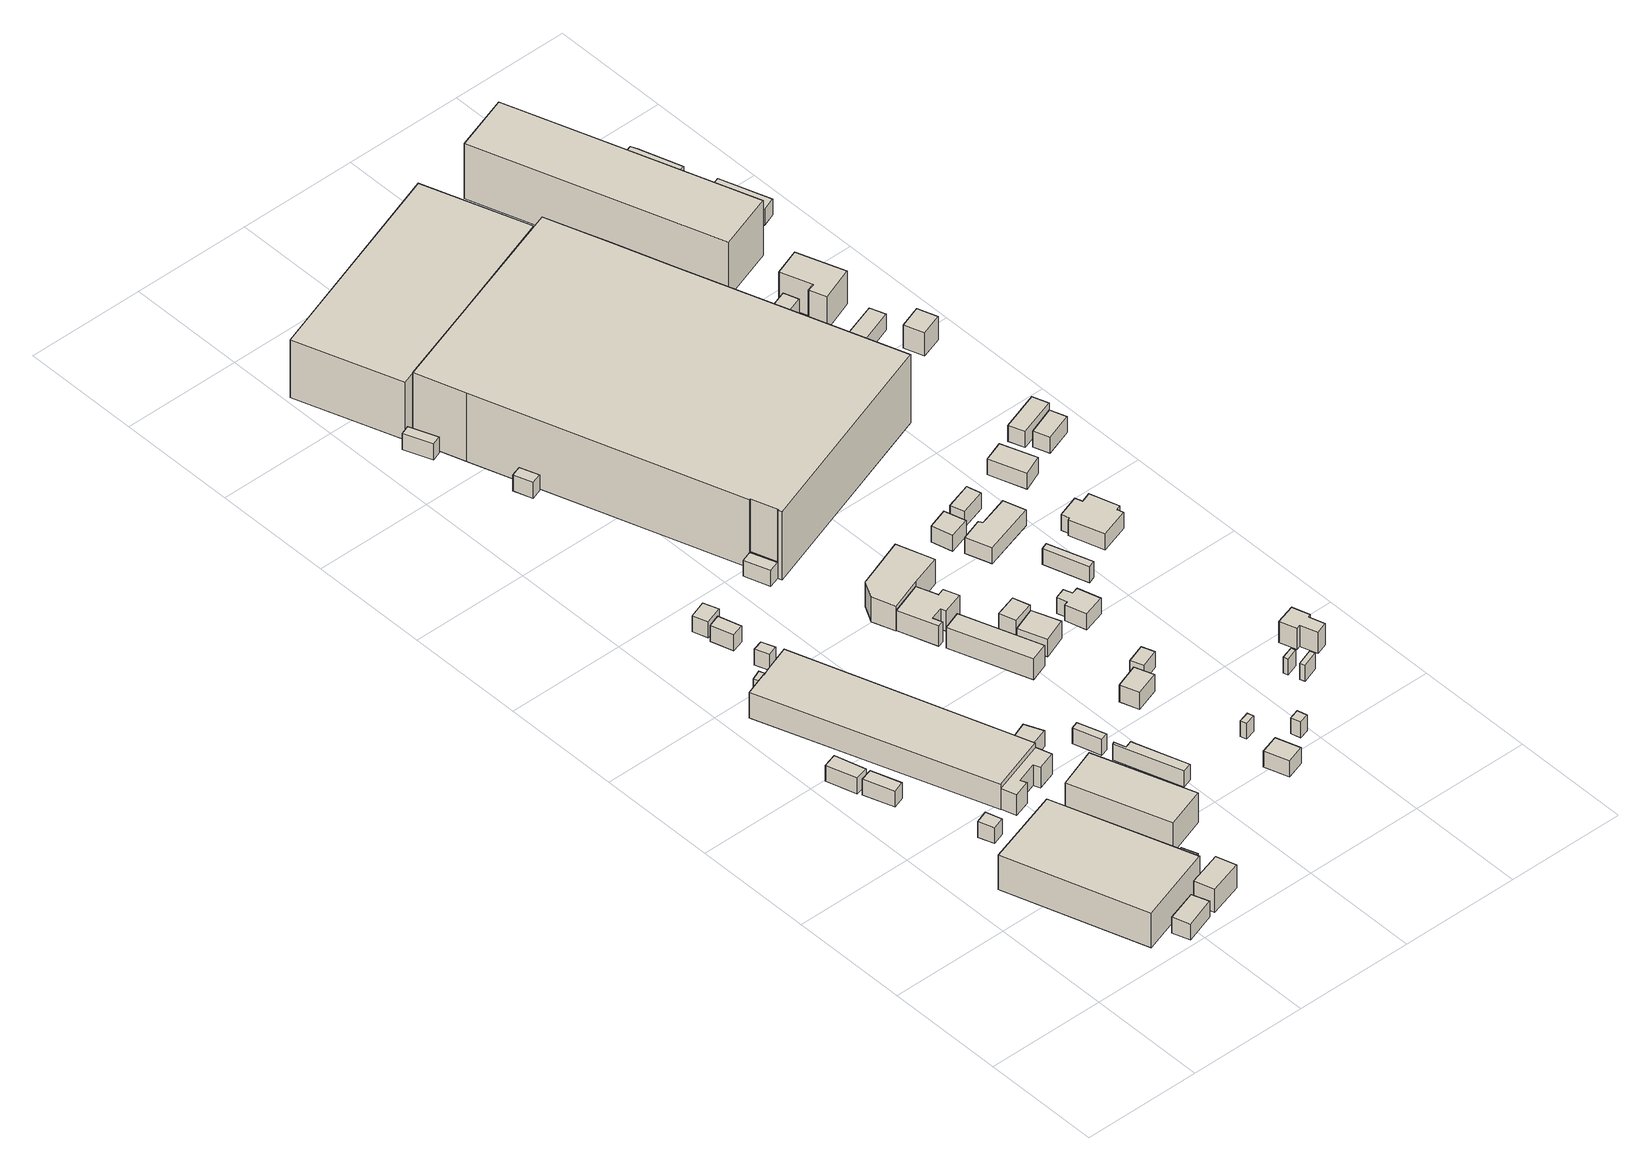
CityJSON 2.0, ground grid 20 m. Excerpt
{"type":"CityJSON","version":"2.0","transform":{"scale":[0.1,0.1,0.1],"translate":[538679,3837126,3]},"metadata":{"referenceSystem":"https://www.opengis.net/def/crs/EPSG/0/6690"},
"CityObjects":{
"building1":{"type":"Building","attributes":{"計測周辺長":76.38,"1/2500図郭":45,"区名":"此花区","町丁目名称":"酉島５丁目","街区番号":11,"class":"3001","usage":"452","measuredHeight":6.4,"storeysAboveGround":1,"BuildingDetailAttribute.buildingRoofEdgeArea":334.81,"BuildingDetailAttribute.buildingStructureType":"610","BuildingDetailAttribute.buildingStructureOrgType":"2","BuildingDetailAttribute.detailedUsage":"1610","BuildingDetailAttribute.specifiedBuildingCoverageRate":0.6,"BuildingDetailAttribute.surveyYear":2017,"BuildingHighTideRiskAttribute.description":"1","BuildingHighTideRiskAttribute.rank":"2","BuildingHighTideRiskAttribute.depth":2.85,"BuildingIDAttribute.prefecture":"27","BuildingIDAttribute.city":"27104"},"geometry":[{"type":"Solid","lod":"1","boundaries":[[[[0,1,2,3]],[[2,4,5,3]],[[1,6,4,2]],[[0,7,6,1]],[[3,5,7,0]],[[4,6,7,5]]]]}]},
"building2":{"type":"Building","attributes":{"class":"3001","BuildingDetailAttribute.specifiedBuildingCoverageRate":0.6,"BuildingDetailAttribute.surveyYear":2017,"BuildingHighTideRiskAttribute.description":"1","BuildingHighTideRiskAttribute.rank":"2","BuildingHighTideRiskAttribute.depth":2.71,"BuildingIDAttribute.prefecture":"27","BuildingIDAttribute.city":"27104"},"geometry":[{"type":"Solid","lod":"1","boundaries":[[[[8,9,10,11]],[[10,12,13,11]],[[9,14,12,10]],[[8,15,14,9]],[[11,13,15,8]],[[12,14,15,13]]]]}]},
"building3":{"type":"Building","attributes":{"class":"3001","BuildingDetailAttribute.specifiedBuildingCoverageRate":0.6,"BuildingDetailAttribute.surveyYear":2017,"BuildingHighTideRiskAttribute.description":"1","BuildingHighTideRiskAttribute.rank":"2","BuildingHighTideRiskAttribute.depth":2.73,"BuildingIDAttribute.prefecture":"27","BuildingIDAttribute.city":"27104"},"geometry":[{"type":"Solid","lod":"1","boundaries":[[[[16,17,18,19]],[[18,20,21,19]],[[17,22,20,18]],[[16,23,22,17]],[[19,21,23,16]],[[20,22,23,21]]]]}]},
"building4":{"type":"Building","attributes":{"class":"3001","BuildingDetailAttribute.specifiedBuildingCoverageRate":0.6,"BuildingDetailAttribute.surveyYear":2017,"BuildingHighTideRiskAttribute.description":"1","BuildingHighTideRiskAttribute.rank":"2","BuildingHighTideRiskAttribute.depth":2.79,"BuildingIDAttribute.prefecture":"27","BuildingIDAttribute.city":"27104"},"geometry":[{"type":"Solid","lod":"1","boundaries":[[[[24,25,26,27]],[[26,28,29,27]],[[25,30,28,26]],[[24,31,30,25]],[[27,29,31,24]],[[28,30,31,29]]]]}]},
"building5":{"type":"Building","attributes":{"class":"3001","BuildingDetailAttribute.specifiedBuildingCoverageRate":0.6,"BuildingDetailAttribute.surveyYear":2017,"BuildingHighTideRiskAttribute.description":"1","BuildingHighTideRiskAttribute.rank":"2","BuildingHighTideRiskAttribute.depth":2.75,"BuildingIDAttribute.prefecture":"27","BuildingIDAttribute.city":"27104"},"geometry":[{"type":"Solid","lod":"1","boundaries":[[[[32,33,34,35]],[[34,36,37,35]],[[33,38,36,34]],[[32,39,38,33]],[[35,37,39,32]],[[36,38,39,37]]]]}]},
"building6":{"type":"Building","attributes":{"class":"3001","measuredHeight":4.4,"BuildingDetailAttribute.specifiedBuildingCoverageRate":0.6,"BuildingDetailAttribute.surveyYear":2017,"BuildingHighTideRiskAttribute.description":"1","BuildingHighTideRiskAttribute.rank":"2","BuildingHighTideRiskAttribute.depth":2.71,"BuildingIDAttribute.prefecture":"27","BuildingIDAttribute.city":"27104"},"geometry":[{"type":"Solid","lod":"1","boundaries":[[[[40,41,42,43]],[[42,44,45,43]],[[41,46,44,42]],[[40,47,46,41]],[[43,45,47,40]],[[44,46,47,45]]]]}]},
"building7":{"type":"Building","attributes":{"class":"3001","BuildingDetailAttribute.specifiedBuildingCoverageRate":0.6,"BuildingDetailAttribute.surveyYear":2017,"BuildingHighTideRiskAttribute.description":"1","BuildingHighTideRiskAttribute.rank":"2","BuildingHighTideRiskAttribute.depth":2.73,"BuildingIDAttribute.prefecture":"27","BuildingIDAttribute.city":"27104"},"geometry":[{"type":"Solid","lod":"1","boundaries":[[[[48,49,50,51]],[[50,52,53,51]],[[49,54,52,50]],[[48,55,54,49]],[[51,53,55,48]],[[52,54,55,53]]]]}]},
"building8":{"type":"Building","attributes":{"class":"3001","BuildingDetailAttribute.specifiedBuildingCoverageRate":0.6,"BuildingDetailAttribute.surveyYear":2017,"BuildingHighTideRiskAttribute.description":"1","BuildingHighTideRiskAttribute.rank":"2","BuildingHighTideRiskAttribute.depth":2.65,"BuildingIDAttribute.prefecture":"27","BuildingIDAttribute.city":"27104"},"geometry":[{"type":"Solid","lod":"1","boundaries":[[[[56,57,58,59,60,61]],[[60,62,63,61]],[[59,64,62,60]],[[58,65,64,59]],[[57,66,65,58]],[[56,67,66,57]],[[61,63,67,56]],[[62,64,65,66,67,63]]]]}]},
"building9":{"type":"Building","attributes":{"class":"3001","BuildingDetailAttribute.specifiedBuildingCoverageRate":0.6,"BuildingDetailAttribute.surveyYear":2017,"BuildingHighTideRiskAttribute.description":"1","BuildingHighTideRiskAttribute.rank":"2","BuildingHighTideRiskAttribute.depth":2.65,"BuildingIDAttribute.prefecture":"27","BuildingIDAttribute.city":"27104"},"geometry":[{"type":"Solid","lod":"1","boundaries":[[[[68,69,70,71,72]],[[71,73,74,72]],[[70,75,73,71]],[[69,76,75,70]],[[68,77,76,69]],[[72,74,77,68]],[[73,75,76,77,74]]]]}]},
"building10":{"type":"Building","attributes":{"計測周辺長":100.56,"1/2500図郭":45,"区名":"此花区","町丁目名称":"酉島５丁目","街区番号":11,"class":"3001","usage":"452","measuredHeight":4.8,"storeysAboveGround":1,"BuildingDetailAttribute.buildingRoofEdgeArea":406.41,"BuildingDetailAttribute.buildingStructureType":"610","BuildingDetailAttribute.buildingStructureOrgType":"2","BuildingDetailAttribute.detailedUsage":"1610","BuildingDetailAttribute.specifiedBuildingCoverageRate":0.6,"BuildingDetailAttribute.surveyYear":2017,"BuildingHighTideRiskAttribute.description":"1","BuildingHighTideRiskAttribute.rank":"2","BuildingHighTideRiskAttribute.depth":2.7,"BuildingIDAttribute.prefecture":"27","BuildingIDAttribute.city":"27104"},"geometry":[{"type":"Solid","lod":"1","boundaries":[[[[78,79,80,81,82,83,84]],[[83,85,86,84]],[[82,87,85,83]],[[81,88,87,82]],[[80,89,88,81]],[[79,90,89,80]],[[78,91,90,79]],[[84,86,91,78]],[[85,87,88,89,90,91,86]]]]}]},
"building11":{"type":"Building","attributes":{"class":"3003","measuredHeight":3.9,"BuildingDetailAttribute.specifiedBuildingCoverageRate":0.6,"BuildingDetailAttribute.surveyYear":2017,"BuildingHighTideRiskAttribute.description":"1","BuildingHighTideRiskAttribute.rank":"2","BuildingHighTideRiskAttribute.depth":2.77,"BuildingIDAttribute.prefecture":"27","BuildingIDAttribute.city":"27104"},"geometry":[{"type":"Solid","lod":"1","boundaries":[[[[92,93,94,95,96,97,98,99]],[[98,100,101,99]],[[97,102,100,98]],[[96,103,102,97]],[[95,104,103,96]],[[94,105,104,95]],[[93,106,105,94]],[[92,107,106,93]],[[99,101,107,92]],[[100,102,103,104,105,106,107,101]]]]}]},
"building12":{"type":"Building","attributes":{"計測周辺長":49.02,"1/2500図郭":45,"区名":"此花区","町丁目名称":"酉島５丁目","街区番号":11,"class":"3001","usage":"452","measuredHeight":5.6,"storeysAboveGround":1,"BuildingDetailAttribute.buildingRoofEdgeArea":123.75,"BuildingDetailAttribute.buildingStructureType":"610","BuildingDetailAttribute.buildingStructureOrgType":"2","BuildingDetailAttribute.detailedUsage":"1610","BuildingDetailAttribute.specifiedBuildingCoverageRate":0.6,"BuildingDetailAttribute.surveyYear":2017,"BuildingHighTideRiskAttribute.description":"1","BuildingHighTideRiskAttribute.rank":"2","BuildingHighTideRiskAttribute.depth":2.75,"BuildingIDAttribute.prefecture":"27","BuildingIDAttribute.city":"27104"},"geometry":[{"type":"Solid","lod":"1","boundaries":[[[[108,109,110,111]],[[110,112,113,111]],[[109,114,112,110]],[[108,115,114,109]],[[111,113,115,108]],[[112,114,115,113]]]]}]},
"building13":{"type":"Building","attributes":{"class":"3001","BuildingDetailAttribute.specifiedBuildingCoverageRate":0.6,"BuildingDetailAttribute.surveyYear":2017,"BuildingHighTideRiskAttribute.description":"1","BuildingHighTideRiskAttribute.rank":"2","BuildingHighTideRiskAttribute.depth":2.65,"BuildingIDAttribute.prefecture":"27","BuildingIDAttribute.city":"27104"},"geometry":[{"type":"Solid","lod":"1","boundaries":[[[[116,117,118,119]],[[118,120,121,119]],[[117,122,120,118]],[[116,123,122,117]],[[119,121,123,116]],[[120,122,123,121]]]]}]},
"building14":{"type":"Building","attributes":{"class":"3001","BuildingDetailAttribute.specifiedBuildingCoverageRate":0.6,"BuildingDetailAttribute.surveyYear":2017,"BuildingHighTideRiskAttribute.description":"1","BuildingHighTideRiskAttribute.rank":"2","BuildingHighTideRiskAttribute.depth":2.48,"BuildingIDAttribute.prefecture":"27","BuildingIDAttribute.city":"27104"},"geometry":[{"type":"Solid","lod":"1","boundaries":[[[[124,125,126,127]],[[126,128,129,127]],[[125,130,128,126]],[[124,131,130,125]],[[127,129,131,124]],[[128,130,131,129]]]]}]},
"building15":{"type":"Building","attributes":{"計測周辺長":11.48,"1/2500図郭":45,"区名":"此花区","町丁目名称":"酉島５丁目","街区番号":11,"class":"3001","usage":"452","storeysAboveGround":1,"BuildingDetailAttribute.buildingRoofEdgeArea":8.17,"BuildingDetailAttribute.buildingStructureType":"610","BuildingDetailAttribute.buildingStructureOrgType":"2","BuildingDetailAttribute.detailedUsage":"1610","BuildingDetailAttribute.specifiedBuildingCoverageRate":0.6,"BuildingDetailAttribute.surveyYear":2017,"BuildingHighTideRiskAttribute.description":"1","BuildingHighTideRiskAttribute.rank":"2","BuildingHighTideRiskAttribute.depth":2.48,"BuildingIDAttribute.prefecture":"27","BuildingIDAttribute.city":"27104"},"geometry":[{"type":"Solid","lod":"1","boundaries":[[[[132,133,134,135]],[[134,136,137,135]],[[133,138,136,134]],[[132,139,138,133]],[[135,137,139,132]],[[136,138,139,137]]]]}]},
"building16":{"type":"Building","attributes":{"計測周辺長":12.5,"1/2500図郭":45,"区名":"此花区","町丁目名称":"酉島５丁目","街区番号":11,"class":"3001","usage":"452","storeysAboveGround":1,"BuildingDetailAttribute.buildingRoofEdgeArea":9.75,"BuildingDetailAttribute.buildingStructureType":"610","BuildingDetailAttribute.buildingStructureOrgType":"2","BuildingDetailAttribute.detailedUsage":"1610","BuildingDetailAttribute.specifiedBuildingCoverageRate":0.6,"BuildingDetailAttribute.surveyYear":2017,"BuildingHighTideRiskAttribute.description":"1","BuildingHighTideRiskAttribute.rank":"2","BuildingHighTideRiskAttribute.depth":2.71,"BuildingIDAttribute.prefecture":"27","BuildingIDAttribute.city":"27104"},"geometry":[{"type":"Solid","lod":"1","boundaries":[[[[140,141,142,143]],[[142,144,145,143]],[[141,146,144,142]],[[140,147,146,141]],[[143,145,147,140]],[[144,146,147,145]]]]}]},
"building17":{"type":"Building","attributes":{"class":"3001","BuildingDetailAttribute.specifiedBuildingCoverageRate":0.6,"BuildingDetailAttribute.surveyYear":2017,"BuildingHighTideRiskAttribute.description":"1","BuildingHighTideRiskAttribute.rank":"2","BuildingHighTideRiskAttribute.depth":2.71,"BuildingIDAttribute.prefecture":"27","BuildingIDAttribute.city":"27104"},"geometry":[{"type":"Solid","lod":"1","boundaries":[[[[148,149,150,151]],[[150,152,153,151]],[[149,154,152,150]],[[148,155,154,149]],[[151,153,155,148]],[[152,154,155,153]]]]}]},
"building18":{"type":"Building","attributes":{"class":"3001","BuildingDetailAttribute.specifiedBuildingCoverageRate":0.6,"BuildingDetailAttribute.surveyYear":2017,"BuildingHighTideRiskAttribute.description":"1","BuildingHighTideRiskAttribute.rank":"2","BuildingHighTideRiskAttribute.depth":2.44,"BuildingIDAttribute.prefecture":"27","BuildingIDAttribute.city":"27104"},"geometry":[{"type":"Solid","lod":"1","boundaries":[[[[156,157,158,159,160,161]],[[160,162,163,161]],[[159,164,162,160]],[[158,165,164,159]],[[157,166,165,158]],[[156,167,166,157]],[[161,163,167,156]],[[162,164,165,166,167,163]]]]}]},
"building19":{"type":"Building","attributes":{"class":"3001","BuildingDetailAttribute.specifiedBuildingCoverageRate":0.6,"BuildingDetailAttribute.surveyYear":2017,"BuildingHighTideRiskAttribute.description":"1","BuildingHighTideRiskAttribute.rank":"2","BuildingHighTideRiskAttribute.depth":2.51,"BuildingIDAttribute.prefecture":"27","BuildingIDAttribute.city":"27104"},"geometry":[{"type":"Solid","lod":"1","boundaries":[[[[168,169,170,171]],[[170,172,173,171]],[[169,174,172,170]],[[168,175,174,169]],[[171,173,175,168]],[[172,174,175,173]]]]}]},
"building20":{"type":"Building","attributes":{"class":"3001","BuildingDetailAttribute.specifiedBuildingCoverageRate":0.6,"BuildingDetailAttribute.surveyYear":2017,"BuildingHighTideRiskAttribute.description":"1","BuildingHighTideRiskAttribute.rank":"2","BuildingHighTideRiskAttribute.depth":2.54,"BuildingIDAttribute.prefecture":"27","BuildingIDAttribute.city":"27104"},"geometry":[{"type":"Solid","lod":"1","boundaries":[[[[176,177,178,179]],[[178,180,181,179]],[[177,182,180,178]],[[176,183,182,177]],[[179,181,183,176]],[[180,182,183,181]]]]}]},
"building21":{"type":"Building","attributes":{"class":"3001","BuildingDetailAttribute.specifiedBuildingCoverageRate":0.6,"BuildingDetailAttribute.surveyYear":2017,"BuildingHighTideRiskAttribute.description":"1","BuildingHighTideRiskAttribute.rank":"2","BuildingHighTideRiskAttribute.depth":2.53,"BuildingIDAttribute.prefecture":"27","BuildingIDAttribute.city":"27104"},"geometry":[{"type":"Solid","lod":"1","boundaries":[[[[184,185,186,187]],[[186,188,189,187]],[[185,190,188,186]],[[184,191,190,185]],[[187,189,191,184]],[[188,190,191,189]]]]}]},
"building22":{"type":"Building","attributes":{"class":"3001","BuildingDetailAttribute.specifiedBuildingCoverageRate":0.6,"BuildingDetailAttribute.surveyYear":2017,"BuildingHighTideRiskAttribute.description":"1","BuildingHighTideRiskAttribute.rank":"2","BuildingHighTideRiskAttribute.depth":2.53,"BuildingIDAttribute.prefecture":"27","BuildingIDAttribute.city":"27104"},"geometry":[{"type":"Solid","lod":"1","boundaries":[[[[186,192,193,187]],[[193,194,189,187]],[[192,195,194,193]],[[186,188,195,192]],[[187,189,188,186]],[[194,195,188,189]]]]}]},
"building23":{"type":"Building","attributes":{"class":"3001","measuredHeight":3.9,"BuildingDetailAttribute.specifiedBuildingCoverageRate":0.6,"BuildingDetailAttribute.surveyYear":2017,"BuildingHighTideRiskAttribute.description":"1","BuildingHighTideRiskAttribute.rank":"2","BuildingHighTideRiskAttribute.depth":2.38,"BuildingIDAttribute.prefecture":"27","BuildingIDAttribute.city":"27104"},"geometry":[{"type":"Solid","lod":"1","boundaries":[[[[196,197,198,199]],[[198,200,201,199]],[[197,202,200,198]],[[196,203,202,197]],[[199,201,203,196]],[[200,202,203,201]]]]}]},
"building24":{"type":"Building","attributes":{"class":"3001","measuredHeight":3.8,"BuildingDetailAttribute.specifiedBuildingCoverageRate":0.6,"BuildingDetailAttribute.surveyYear":2017,"BuildingHighTideRiskAttribute.description":"1","BuildingHighTideRiskAttribute.rank":"2","BuildingHighTideRiskAttribute.depth":2.43,"BuildingIDAttribute.prefecture":"27","BuildingIDAttribute.city":"27104"},"geometry":[{"type":"Solid","lod":"1","boundaries":[[[[204,205,206,207,208,209,210,211,212,213]],[[212,214,215,213]],[[211,216,214,212]],[[210,217,216,211]],[[209,218,217,210]],[[208,219,218,209]],[[207,220,219,208]],[[206,221,220,207]],[[205,222,221,206]],[[204,223,222,205]],[[213,215,223,204]],[[214,216,217,218,219,220,221,222,223,215]]]]}]},
"building25":{"type":"Building","attributes":{"計測周辺長":14.97,"1/2500図郭":45,"区名":"此花区","町丁目名称":"酉島５丁目","街区番号":11,"class":"3001","usage":"452","storeysAboveGround":1,"BuildingDetailAttribute.buildingRoofEdgeArea":13.82,"BuildingDetailAttribute.buildingStructureType":"610","BuildingDetailAttribute.buildingStructureOrgType":"2","BuildingDetailAttribute.detailedUsage":"1610","BuildingDetailAttribute.specifiedBuildingCoverageRate":0.6,"BuildingDetailAttribute.surveyYear":2017,"BuildingHighTideRiskAttribute.description":"1","BuildingHighTideRiskAttribute.rank":"2","BuildingHighTideRiskAttribute.depth":2.15,"BuildingIDAttribute.prefecture":"27","BuildingIDAttribute.city":"27104"},"geometry":[{"type":"Solid","lod":"1","boundaries":[[[[224,225,226,227]],[[226,228,229,227]],[[225,230,228,226]],[[224,231,230,225]],[[227,229,231,224]],[[228,230,231,229]]]]}]},
"building26":{"type":"Building","attributes":{"計測周辺長":14.96,"1/2500図郭":45,"区名":"此花区","町丁目名称":"酉島５丁目","街区番号":11,"class":"3001","usage":"452","measuredHeight":3.2,"storeysAboveGround":1,"BuildingDetailAttribute.buildingRoofEdgeArea":13.74,"BuildingDetailAttribute.buildingStructureType":"610","BuildingDetailAttribute.buildingStructureOrgType":"2","BuildingDetailAttribute.detailedUsage":"1610","BuildingDetailAttribute.specifiedBuildingCoverageRate":0.6,"BuildingDetailAttribute.surveyYear":2017,"BuildingHighTideRiskAttribute.description":"1","BuildingHighTideRiskAttribute.rank":"2","BuildingHighTideRiskAttribute.depth":2.34,"BuildingIDAttribute.prefecture":"27","BuildingIDAttribute.city":"27104"},"geometry":[{"type":"Solid","lod":"1","boundaries":[[[[232,233,234,235]],[[234,236,237,235]],[[233,238,236,234]],[[232,239,238,233]],[[235,237,239,232]],[[236,238,239,237]]]]}]},
"building27":{"type":"Building","attributes":{"計測周辺長":33.71,"1/2500図郭":45,"区名":"此花区","町丁目名称":"酉島５丁目","街区番号":11,"class":"3001","usage":"452","measuredHeight":4.7,"storeysAboveGround":1,"BuildingDetailAttribute.buildingRoofEdgeArea":67.98,"BuildingDetailAttribute.buildingStructureType":"610","BuildingDetailAttribute.buildingStructureOrgType":"2","BuildingDetailAttribute.detailedUsage":"1610","BuildingDetailAttribute.specifiedBuildingCoverageRate":0.6,"BuildingDetailAttribute.surveyYear":2017,"BuildingHighTideRiskAttribute.description":"1","BuildingHighTideRiskAttribute.rank":"2","BuildingHighTideRiskAttribute.depth":2.49,"BuildingIDAttribute.prefecture":"27","BuildingIDAttribute.city":"27104"},"geometry":[{"type":"Solid","lod":"1","boundaries":[[[[240,241,242,243,244,245]],[[244,246,247,245]],[[243,248,246,244]],[[242,249,248,243]],[[241,250,249,242]],[[240,251,250,241]],[[245,247,251,240]],[[246,248,249,250,251,247]]]]}]},
"building28":{"type":"Building","attributes":{"class":"3001","BuildingDetailAttribute.specifiedBuildingCoverageRate":0.6,"BuildingDetailAttribute.surveyYear":2017,"BuildingHighTideRiskAttribute.description":"1","BuildingHighTideRiskAttribute.rank":"2","BuildingHighTideRiskAttribute.depth":1.97,"BuildingIDAttribute.prefecture":"27","BuildingIDAttribute.city":"27104"},"geometry":[{"type":"Solid","lod":"1","boundaries":[[[[252,253,254,255]],[[254,256,257,255]],[[253,258,256,254]],[[252,259,258,253]],[[255,257,259,252]],[[256,258,259,257]]]]}]},
"building29":{"type":"Building","attributes":{"class":"3001","measuredHeight":3.3,"BuildingDetailAttribute.specifiedBuildingCoverageRate":0.6,"BuildingDetailAttribute.surveyYear":2017,"BuildingHighTideRiskAttribute.description":"1","BuildingHighTideRiskAttribute.rank":"2","BuildingHighTideRiskAttribute.depth":2.38,"BuildingIDAttribute.prefecture":"27","BuildingIDAttribute.city":"27104"},"geometry":[{"type":"Solid","lod":"1","boundaries":[[[[260,261,262,263]],[[262,264,265,263]],[[261,266,264,262]],[[260,267,266,261]],[[263,265,267,260]],[[264,266,267,265]]]]}]},
"building30":{"type":"Building","attributes":{"class":"3001","BuildingDetailAttribute.specifiedBuildingCoverageRate":0.6,"BuildingDetailAttribute.surveyYear":2017,"BuildingHighTideRiskAttribute.description":"1","BuildingHighTideRiskAttribute.rank":"2","BuildingHighTideRiskAttribute.depth":2.38,"BuildingIDAttribute.prefecture":"27","BuildingIDAttribute.city":"27104"},"geometry":[{"type":"Solid","lod":"1","boundaries":[[[[268,269,270,271]],[[270,272,273,271]],[[269,274,272,270]],[[268,275,274,269]],[[271,273,275,268]],[[272,274,275,273]]]]}]},
"building31":{"type":"Building","attributes":{"class":"3001","BuildingDetailAttribute.specifiedBuildingCoverageRate":0.6,"BuildingDetailAttribute.surveyYear":2017,"BuildingHighTideRiskAttribute.description":"1","BuildingHighTideRiskAttribute.rank":"2","BuildingHighTideRiskAttribute.depth":2.27,"BuildingIDAttribute.prefecture":"27","BuildingIDAttribute.city":"27104"},"geometry":[{"type":"Solid","lod":"1","boundaries":[[[[276,277,278,279]],[[278,280,281,279]],[[277,282,280,278]],[[276,283,282,277]],[[279,281,283,276]],[[280,282,283,281]]]]}]},
"building32":{"type":"Building","attributes":{"class":"3001","BuildingDetailAttribute.specifiedBuildingCoverageRate":0.6,"BuildingDetailAttribute.surveyYear":2017,"BuildingHighTideRiskAttribute.description":"1","BuildingHighTideRiskAttribute.rank":"2","BuildingHighTideRiskAttribute.depth":2.15,"BuildingIDAttribute.prefecture":"27","BuildingIDAttribute.city":"27104"},"geometry":[{"type":"Solid","lod":"1","boundaries":[[[[284,285,286,287]],[[286,288,289,287]],[[285,290,288,286]],[[284,291,290,285]],[[287,289,291,284]],[[288,290,291,289]]]]}]},
"building33":{"type":"Building","attributes":{"class":"3003","BuildingDetailAttribute.specifiedBuildingCoverageRate":0.6,"BuildingDetailAttribute.surveyYear":2017,"BuildingHighTideRiskAttribute.description":"1","BuildingHighTideRiskAttribute.rank":"2","BuildingHighTideRiskAttribute.depth":2.45,"BuildingIDAttribute.prefecture":"27","BuildingIDAttribute.city":"27104"},"geometry":[{"type":"Solid","lod":"1","boundaries":[[[[292,293,294,295,296,297,298,299]],[[298,300,301,299]],[[297,302,300,298]],[[296,303,302,297]],[[295,304,303,296]],[[294,305,304,295]],[[293,306,305,294]],[[292,307,306,293]],[[299,301,307,292]],[[300,302,303,304,305,306,307,301]]]]}]},
"building34":{"type":"Building","attributes":{"区名":"此花区","町丁目名称":"酉島５丁目","街区番号":11,"class":"3002","usage":"452","measuredHeight":10.9,"storeysAboveGround":1,"BuildingDetailAttribute.buildingRoofEdgeArea":683.89,"BuildingDetailAttribute.buildingStructureType":"610","BuildingDetailAttribute.buildingStructureOrgType":"2","BuildingDetailAttribute.detailedUsage":"1610","BuildingDetailAttribute.specifiedBuildingCoverageRate":0.6,"BuildingDetailAttribute.surveyYear":2017,"BuildingHighTideRiskAttribute.description":"1","BuildingHighTideRiskAttribute.rank":"2","BuildingHighTideRiskAttribute.depth":2.5,"BuildingIDAttribute.prefecture":"27","BuildingIDAttribute.city":"27104"},"geometry":[{"type":"Solid","lod":"1","boundaries":[[[[308,309,310,311]],[[310,312,313,311]],[[309,314,312,310]],[[308,315,314,309]],[[311,313,315,308]],[[312,314,315,313]]]]}]},
"building35":{"type":"Building","attributes":{"計測周辺長":192.82,"1/2500図郭":45,"区名":"此花区","町丁目名称":"酉島５丁目","街区番号":11,"class":"3002","usage":"452","measuredHeight":13,"storeysAboveGround":2,"BuildingDetailAttribute.buildingRoofEdgeArea":2203.58,"BuildingDetailAttribute.buildingStructureType":"610","BuildingDetailAttribute.buildingStructureOrgType":"2","BuildingDetailAttribute.detailedUsage":"1610","BuildingDetailAttribute.specifiedBuildingCoverageRate":0.6,"BuildingDetailAttribute.surveyYear":2017,"BuildingHighTideRiskAttribute.description":"1","BuildingHighTideRiskAttribute.rank":"2","BuildingHighTideRiskAttribute.depth":2.5,"BuildingIDAttribute.prefecture":"27","BuildingIDAttribute.city":"27104"},"geometry":[{"type":"Solid","lod":"1","boundaries":[[[[316,317,318,187,193,192,186,319,320,321,322,323]],[[322,324,325,323]],[[321,326,324,322]],[[320,327,326,321]],[[319,328,327,320]],[[186,329,328,319]],[[192,330,329,186]],[[193,331,330,192]],[[187,332,331,193]],[[318,333,332,187]],[[317,334,333,318]],[[316,335,334,317]],[[323,325,335,316]],[[324,326,327,328,329,330,331,332,333,334,335,325]]]]}]},
"building36":{"type":"Building","attributes":{"計測周辺長":14.42,"1/2500図郭":45,"区名":"此花区","町丁目名称":"酉島５丁目","街区番号":11,"class":"3001","usage":"452","storeysAboveGround":1,"BuildingDetailAttribute.buildingRoofEdgeArea":12.99,"BuildingDetailAttribute.buildingStructureType":"610","BuildingDetailAttribute.buildingStructureOrgType":"2","BuildingDetailAttribute.detailedUsage":"1610","BuildingDetailAttribute.specifiedBuildingCoverageRate":0.6,"BuildingDetailAttribute.surveyYear":2017,"BuildingHighTideRiskAttribute.description":"1","BuildingHighTideRiskAttribute.rank":"2","BuildingHighTideRiskAttribute.depth":2.42,"BuildingIDAttribute.prefecture":"27","BuildingIDAttribute.city":"27104"},"geometry":[{"type":"Solid","lod":"1","boundaries":[[[[336,337,338,339]],[[338,340,341,339]],[[337,342,340,338]],[[336,343,342,337]],[[339,341,343,336]],[[340,342,343,341]]]]}]},
"building37":{"type":"Building","attributes":{"class":"3001","BuildingDetailAttribute.specifiedBuildingCoverageRate":0.6,"BuildingDetailAttribute.surveyYear":2017,"BuildingHighTideRiskAttribute.description":"1","BuildingHighTideRiskAttribute.rank":"2","BuildingHighTideRiskAttribute.depth":1.77,"BuildingIDAttribute.prefecture":"27","BuildingIDAttribute.city":"27104"},"geometry":[{"type":"Solid","lod":"1","boundaries":[[[[344,345,346,347]],[[346,348,349,347]],[[345,350,348,346]],[[344,351,350,345]],[[347,349,351,344]],[[348,350,351,349]]]]}]},
"building38":{"type":"Building","attributes":{"class":"3001","BuildingDetailAttribute.specifiedBuildingCoverageRate":0.6,"BuildingDetailAttribute.surveyYear":2017,"BuildingHighTideRiskAttribute.description":"1","BuildingHighTideRiskAttribute.rank":"2","BuildingHighTideRiskAttribute.depth":1.77,"BuildingIDAttribute.prefecture":"27","BuildingIDAttribute.city":"27104"},"geometry":[{"type":"Solid","lod":"1","boundaries":[[[[352,353,354,355]],[[354,356,357,355]],[[353,358,356,354]],[[352,359,358,353]],[[355,357,359,352]],[[356,358,359,357]]]]}]},
"building39":{"type":"Building","attributes":{"計測周辺長":17.72,"1/2500図郭":45,"区名":"此花区","町丁目名称":"酉島５丁目","街区番号":11,"class":"3003","usage":"452","storeysAboveGround":1,"BuildingDetailAttribute.buildingRoofEdgeArea":9.67,"BuildingDetailAttribute.buildingStructureType":"610","BuildingDetailAttribute.buildingStructureOrgType":"2","BuildingDetailAttribute.detailedUsage":"1610","BuildingDetailAttribute.specifiedBuildingCoverageRate":0.6,"BuildingDetailAttribute.surveyYear":2017,"BuildingHighTideRiskAttribute.description":"1","BuildingHighTideRiskAttribute.rank":"2","BuildingHighTideRiskAttribute.depth":2.4,"BuildingIDAttribute.prefecture":"27","BuildingIDAttribute.city":"27104"},"geometry":[{"type":"Solid","lod":"1","boundaries":[[[[360,361,362,363]],[[362,364,365,363]],[[361,366,364,362]],[[360,367,366,361]],[[363,365,367,360]],[[364,366,367,365]]]]}]},
"building40":{"type":"Building","attributes":{"class":"3001","BuildingDetailAttribute.specifiedBuildingCoverageRate":0.6,"BuildingDetailAttribute.surveyYear":2017,"BuildingHighTideRiskAttribute.description":"1","BuildingHighTideRiskAttribute.rank":"2","BuildingHighTideRiskAttribute.depth":2.42,"BuildingIDAttribute.prefecture":"27","BuildingIDAttribute.city":"27104"},"geometry":[{"type":"Solid","lod":"1","boundaries":[[[[368,369,370,371,372,373]],[[372,374,375,373]],[[371,376,374,372]],[[370,377,376,371]],[[369,378,377,370]],[[368,379,378,369]],[[373,375,379,368]],[[374,376,377,378,379,375]]]]}]},
"building41":{"type":"Building","attributes":{"計測周辺長":13.96,"1/2500図郭":45,"区名":"此花区","町丁目名称":"酉島５丁目","街区番号":11,"class":"3001","usage":"452","storeysAboveGround":1,"BuildingDetailAttribute.buildingRoofEdgeArea":10.98,"BuildingDetailAttribute.buildingStructureType":"610","BuildingDetailAttribute.buildingStructureOrgType":"2","BuildingDetailAttribute.detailedUsage":"1610","BuildingDetailAttribute.specifiedBuildingCoverageRate":0.6,"BuildingDetailAttribute.surveyYear":2017,"BuildingHighTideRiskAttribute.description":"1","BuildingHighTideRiskAttribute.rank":"2","BuildingHighTideRiskAttribute.depth":2.53,"BuildingIDAttribute.prefecture":"27","BuildingIDAttribute.city":"27104"},"geometry":[{"type":"Solid","lod":"1","boundaries":[[[[380,381,382,383]],[[382,384,385,383]],[[381,386,384,382]],[[380,387,386,381]],[[383,385,387,380]],[[384,386,387,385]]]]}]},
"building42":{"type":"Building","attributes":{"class":"3001","measuredHeight":4,"BuildingDetailAttribute.specifiedBuildingCoverageRate":0.6,"BuildingDetailAttribute.surveyYear":2017,"BuildingHighTideRiskAttribute.description":"1","BuildingHighTideRiskAttribute.rank":"2","BuildingHighTideRiskAttribute.depth":1.77,"BuildingIDAttribute.prefecture":"27","BuildingIDAttribute.city":"27104"},"geometry":[{"type":"Solid","lod":"1","boundaries":[[[[388,389,390,391,392,393,394,395]],[[394,396,397,395]],[[393,398,396,394]],[[392,399,398,393]],[[391,400,399,392]],[[390,401,400,391]],[[389,402,401,390]],[[388,403,402,389]],[[395,397,403,388]],[[396,398,399,400,401,402,403,397]]]]}]},
"building43":{"type":"Building","attributes":{"class":"3001","BuildingDetailAttribute.specifiedBuildingCoverageRate":0.6,"BuildingDetailAttribute.surveyYear":2017,"BuildingHighTideRiskAttribute.description":"1","BuildingHighTideRiskAttribute.rank":"2","BuildingHighTideRiskAttribute.depth":2.32,"BuildingIDAttribute.prefecture":"27","BuildingIDAttribute.city":"27104"},"geometry":[{"type":"Solid","lod":"1","boundaries":[[[[404,405,406,407,408,409,410,411,412,413]],[[412,414,415,413]],[[411,416,414,412]],[[410,417,416,411]],[[409,418,417,410]],[[408,419,418,409]],[[407,420,419,408]],[[406,421,420,407]],[[405,422,421,406]],[[404,423,422,405]],[[413,415,423,404]],[[414,416,417,418,419,420,421,422,423,415]]]]}]},
"building44":{"type":"Building","attributes":{"計測周辺長":19.84,"1/2500図郭":45,"区名":"此花区","町丁目名称":"酉島５丁目","街区番号":11,"class":"3001","usage":"452","storeysAboveGround":1,"BuildingDetailAttribute.buildingRoofEdgeArea":22.93,"BuildingDetailAttribute.buildingStructureType":"610","BuildingDetailAttribute.buildingStructureOrgType":"2","BuildingDetailAttribute.detailedUsage":"1610","BuildingDetailAttribute.specifiedBuildingCoverageRate":0.6,"BuildingDetailAttribute.surveyYear":2017,"BuildingHighTideRiskAttribute.description":"1","BuildingHighTideRiskAttribute.rank":"2","BuildingHighTideRiskAttribute.depth":2.49,"BuildingIDAttribute.prefecture":"27","BuildingIDAttribute.city":"27104"},"geometry":[{"type":"Solid","lod":"1","boundaries":[[[[424,425,426,427]],[[426,428,429,427]],[[425,430,428,426]],[[424,431,430,425]],[[427,429,431,424]],[[428,430,431,429]]]]}]},
"building45":{"type":"Building","attributes":{"class":"3001","BuildingDetailAttribute.specifiedBuildingCoverageRate":0.6,"BuildingDetailAttribute.surveyYear":2017,"BuildingHighTideRiskAttribute.description":"1","BuildingHighTideRiskAttribute.rank":"2","BuildingHighTideRiskAttribute.depth":2.47,"BuildingIDAttribute.prefecture":"27","BuildingIDAttribute.city":"27104"},"geometry":[{"type":"Solid","lod":"1","boundaries":[[[[432,433,323,322]],[[323,434,435,322]],[[433,436,434,323]],[[432,437,436,433]],[[322,435,437,432]],[[434,436,437,435]]]]}]},
"building46":{"type":"Building","attributes":{"計測周辺長":17.17,"1/2500図郭":45,"区名":"此花区","町丁目名称":"酉島５丁目","街区番号":11,"class":"3001","usage":"452","measuredHeight":3,"storeysAboveGround":1,"BuildingDetailAttribute.buildingRoofEdgeArea":17.36,"BuildingDetailAttribute.buildingStructureType":"610","BuildingDetailAttribute.buildingStructureOrgType":"2","BuildingDetailAttribute.detailedUsage":"1610","BuildingDetailAttribute.specifiedBuildingCoverageRate":0.6,"BuildingDetailAttribute.surveyYear":2017,"BuildingHighTideRiskAttribute.description":"1","BuildingHighTideRiskAttribute.rank":"2","BuildingHighTideRiskAttribute.depth":2.32,"BuildingIDAttribute.prefecture":"27","BuildingIDAttribute.city":"27104"},"geometry":[{"type":"Solid","lod":"1","boundaries":[[[[438,439,440,441]],[[440,442,443,441]],[[439,444,442,440]],[[438,445,444,439]],[[441,443,445,438]],[[442,444,445,443]]]]}]},
"building47":{"type":"Building","attributes":{"class":"3003","BuildingDetailAttribute.specifiedBuildingCoverageRate":0.6,"BuildingDetailAttribute.surveyYear":2017,"BuildingHighTideRiskAttribute.description":"1","BuildingHighTideRiskAttribute.rank":"2","BuildingHighTideRiskAttribute.depth":2.5,"BuildingIDAttribute.prefecture":"27","BuildingIDAttribute.city":"27104"},"geometry":[{"type":"Solid","lod":"1","boundaries":[[[[446,447,448,449]],[[448,450,451,449]],[[447,452,450,448]],[[446,453,452,447]],[[449,451,453,446]],[[450,452,453,451]]]]}]},
"building48":{"type":"Building","attributes":{"計測周辺長":32.22,"1/2500図郭":45,"区名":"此花区","町丁目名称":"酉島５丁目","街区番号":11,"class":"3001","usage":"452","measuredHeight":3.1,"storeysAboveGround":1,"BuildingDetailAttribute.buildingRoofEdgeArea":43.83,"BuildingDetailAttribute.buildingStructureType":"610","BuildingDetailAttribute.buildingStructureOrgType":"2","BuildingDetailAttribute.detailedUsage":"1610","BuildingDetailAttribute.specifiedBuildingCoverageRate":0.6,"BuildingDetailAttribute.surveyYear":2017,"BuildingHighTideRiskAttribute.description":"1","BuildingHighTideRiskAttribute.rank":"2","BuildingHighTideRiskAttribute.depth":2.32,"BuildingIDAttribute.prefecture":"27","BuildingIDAttribute.city":"27104"},"geometry":[{"type":"Solid","lod":"1","boundaries":[[[[454,455,456,457]],[[456,458,459,457]],[[455,460,458,456]],[[454,461,460,455]],[[457,459,461,454]],[[458,460,461,459]]]]}]},
"building49":{"type":"Building","attributes":{"計測周辺長":15.59,"1/2500図郭":45,"区名":"此花区","町丁目名称":"酉島５丁目","街区番号":11,"class":"3001","usage":"452","storeysAboveGround":1,"BuildingDetailAttribute.buildingRoofEdgeArea":13.98,"BuildingDetailAttribute.buildingStructureType":"610","BuildingDetailAttribute.buildingStructureOrgType":"2","BuildingDetailAttribute.detailedUsage":"1610","BuildingDetailAttribute.specifiedBuildingCoverageRate":0.6,"BuildingDetailAttribute.surveyYear":2017,"BuildingHighTideRiskAttribute.description":"1","BuildingHighTideRiskAttribute.rank":"2","BuildingHighTideRiskAttribute.depth":2.39,"BuildingIDAttribute.prefecture":"27","BuildingIDAttribute.city":"27104"},"geometry":[{"type":"Solid","lod":"1","boundaries":[[[[462,463,464,465]],[[464,466,467,465]],[[463,468,466,464]],[[462,469,468,463]],[[465,467,469,462]],[[466,468,469,467]]]]}]},
"building50":{"type":"Building","attributes":{"class":"3001","BuildingDetailAttribute.specifiedBuildingCoverageRate":0.6,"BuildingDetailAttribute.surveyYear":2017,"BuildingHighTideRiskAttribute.description":"1","BuildingHighTideRiskAttribute.rank":"2","BuildingHighTideRiskAttribute.depth":2.39,"BuildingIDAttribute.prefecture":"27","BuildingIDAttribute.city":"27104"},"geometry":[{"type":"Solid","lod":"1","boundaries":[[[[470,471,472,473]],[[472,474,475,473]],[[471,476,474,472]],[[470,477,476,471]],[[473,475,477,470]],[[474,476,477,475]]]]}]},
"building51":{"type":"Building","attributes":{"class":"3001","BuildingDetailAttribute.specifiedBuildingCoverageRate":0.6,"BuildingDetailAttribute.surveyYear":2017,"BuildingHighTideRiskAttribute.description":"1","BuildingHighTideRiskAttribute.rank":"2","BuildingHighTideRiskAttribute.depth":2.42,"BuildingIDAttribute.prefecture":"27","BuildingIDAttribute.city":"27104"},"geometry":[{"type":"Solid","lod":"1","boundaries":[[[[478,479,480,481]],[[480,482,483,481]],[[479,484,482,480]],[[478,485,484,479]],[[481,483,485,478]],[[482,484,485,483]]]]}]},
"building52":{"type":"Building","attributes":{"区名":"此花区","町丁目名称":"酉島５丁目","街区番号":11,"class":"3001","usage":"452","measuredHeight":10.3,"storeysAboveGround":1,"BuildingDetailAttribute.buildingRoofEdgeArea":419.87,"BuildingDetailAttribute.buildingStructureType":"610","BuildingDetailAttribute.buildingStructureOrgType":"2","BuildingDetailAttribute.detailedUsage":"1610","BuildingDetailAttribute.specifiedBuildingCoverageRate":0.6,"BuildingDetailAttribute.surveyYear":2017,"BuildingHighTideRiskAttribute.description":"1","BuildingHighTideRiskAttribute.rank":"2","BuildingHighTideRiskAttribute.depth":2.51,"BuildingIDAttribute.prefecture":"27","BuildingIDAttribute.city":"27104"},"geometry":[{"type":"Solid","lod":"1","boundaries":[[[[486,487,488,489]],[[488,490,491,489]],[[487,492,490,488]],[[486,493,492,487]],[[489,491,493,486]],[[490,492,493,491]]]]}]},
"building53":{"type":"Building","attributes":{"class":"3001","measuredHeight":6.2,"BuildingDetailAttribute.specifiedBuildingCoverageRate":0.6,"BuildingDetailAttribute.surveyYear":2017,"BuildingHighTideRiskAttribute.description":"1","BuildingHighTideRiskAttribute.rank":"2","BuildingHighTideRiskAttribute.depth":2.36,"BuildingIDAttribute.prefecture":"27","BuildingIDAttribute.city":"27104"},"geometry":[{"type":"Solid","lod":"1","boundaries":[[[[494,495,496,497,498,499]],[[498,500,501,499]],[[497,502,500,498]],[[496,503,502,497]],[[495,504,503,496]],[[494,505,504,495]],[[499,501,505,494]],[[500,502,503,504,505,501]]]]}]},
"building54":{"type":"Building","attributes":{"計測周辺長":14.58,"1/2500図郭":45,"区名":"此花区","町丁目名称":"酉島５丁目","街区番号":11,"class":"3001","usage":"452","measuredHeight":4.4,"storeysAboveGround":1,"BuildingDetailAttribute.buildingRoofEdgeArea":13.23,"BuildingDetailAttribute.buildingStructureType":"610","BuildingDetailAttribute.buildingStructureOrgType":"2","BuildingDetailAttribute.detailedUsage":"1610","BuildingDetailAttribute.specifiedBuildingCoverageRate":0.6,"BuildingDetailAttribute.surveyYear":2017,"BuildingHighTideRiskAttribute.description":"1","BuildingHighTideRiskAttribute.rank":"2","BuildingHighTideRiskAttribute.depth":2.42,"BuildingIDAttribute.prefecture":"27","BuildingIDAttribute.city":"27104"},"geometry":[{"type":"Solid","lod":"1","boundaries":[[[[506,507,508,509]],[[508,510,511,509]],[[507,512,510,508]],[[506,513,512,507]],[[509,511,513,506]],[[510,512,513,511]]]]}]},
"building55":{"type":"Building","attributes":{"class":"3001","BuildingDetailAttribute.specifiedBuildingCoverageRate":0.6,"BuildingDetailAttribute.surveyYear":2017,"BuildingHighTideRiskAttribute.description":"1","BuildingHighTideRiskAttribute.rank":"2","BuildingHighTideRiskAttribute.depth":2.63,"BuildingIDAttribute.prefecture":"27","BuildingIDAttribute.city":"27104"},"geometry":[{"type":"Solid","lod":"1","boundaries":[[[[514,515,516,517,518,519,520]],[[519,521,522,520]],[[518,523,521,519]],[[517,524,523,518]],[[516,525,524,517]],[[515,526,525,516]],[[514,527,526,515]],[[520,522,527,514]],[[521,523,524,525,526,527,522]]]]}]},
"building56":{"type":"Building","attributes":{"class":"3001","BuildingDetailAttribute.specifiedBuildingCoverageRate":0.6,"BuildingDetailAttribute.surveyYear":2017,"BuildingHighTideRiskAttribute.description":"1","BuildingHighTideRiskAttribute.rank":"2","BuildingHighTideRiskAttribute.depth":2.59,"BuildingIDAttribute.prefecture":"27","BuildingIDAttribute.city":"27104"},"geometry":[{"type":"Solid","lod":"1","boundaries":[[[[528,529,530,531,532,533]],[[532,534,535,533]],[[531,536,534,532]],[[530,537,536,531]],[[529,538,537,530]],[[528,539,538,529]],[[533,535,539,528]],[[534,536,537,538,539,535]]]]}]}
},
"vertices":[
[54,269,3],[183,310,3],[261,78,3],[131,35,3],[261,78,68],[131,35,68],[183,310,68],[54,269,68],
[172,38,4],[224,55,4],[234,27,4],[182,9,4],[234,27,34],[182,9,34],[224,55,34],[172,38,34],
[25,597,5],[48,604,5],[62,553,5],[40,547,5],[62,553,35],[40,547,35],[48,604,35],[25,597,35],
[44,541,5],[64,547,5],[80,498,5],[61,491,5],[80,498,35],[61,491,35],[64,547,35],[44,541,35],
[105,368,4],[126,375,4],[134,349,4],[114,342,4],[134,349,34],[114,342,34],[126,375,34],[105,368,34],
[236,63,3],[293,80,3],[303,47,3],[246,30,3],[303,47,47],[246,30,47],[293,80,47],[236,63,47],
[206,270,3],[229,277,3],[243,229,3],[220,223,3],[243,229,33],[220,223,33],[229,277,33],[206,270,33],
[239,174,3],[260,182,3],[276,136,3],[280,137,3],[289,112,3],[264,103,3],[289,112,33],[264,103,33],[280,137,33],[276,136,33],[260,182,33],[239,174,33],
[76,782,6],[70,797,6],[87,804,6],[93,788,6],[90,787,6],[93,788,36],[90,787,36],[87,804,36],[70,797,36],[76,782,36],
[76,781,3],[90,787,3],[133,802,3],[262,421,3],[168,390,3],[36,768,3],[76,782,3],[36,768,51],[76,782,51],[168,390,51],[262,421,51],[133,802,51],[90,787,51],[76,781,51],
[262,421,4],[270,395,4],[239,385,4],[235,396,4],[200,384,4],[204,374,4],[176,365,4],[168,390,4],[176,365,43],[168,390,43],[204,374,43],[200,384,43],[235,396,43],[239,385,43],[270,395,43],[262,421,43],
[231,325,3],[298,349,3],[355,184,3],[287,161,3],[355,184,59],[287,161,59],[298,349,59],[231,325,59],
[114,843,5],[131,848,5],[139,826,5],[122,820,5],[139,826,35],[122,820,35],[131,848,35],[114,843,35],
[102,922,4],[123,929,4],[134,891,4],[113,885,4],[134,891,34],[113,885,34],[123,929,34],[102,922,34],
[96,953,5],[125,963,5],[134,938,5],[104,928,5],[134,938,35],[104,928,35],[125,963,35],[96,953,35],
[262,466,3],[289,476,3],[302,446,3],[272,436,3],[302,446,33],[272,436,33],[289,476,33],[262,466,33],
[332,421,7],[344,425,7],[359,379,7],[346,375,7],[359,379,37],[346,375,37],[344,425,37],[332,421,37],
[351,358,7],[355,360,7],[361,341,7],[373,345,7],[403,254,7],[387,249,7],[403,254,37],[387,249,37],[373,345,37],[361,341,37],[355,360,37],[351,358,37],
[48,1504,8],[64,1510,8],[82,1464,8],[66,1458,8],[82,1464,38],[66,1458,38],[64,1510,38],[48,1504,38],
[106,1337,7],[123,1343,7],[134,1312,7],[116,1306,7],[134,1312,37],[116,1306,37],[123,1343,37],[106,1337,37],
[239,947,7],[225,989,7],[243,995,7],[258,953,7],[243,995,37],[258,953,37],[225,989,37],[239,947,37],
[245,996,7],[259,953,7],[259,953,37],[245,996,37],
[335,687,7],[366,698,7],[412,567,7],[381,556,7],[412,567,46],[381,556,46],[366,698,46],[335,687,46],
[361,779,8],[373,745,8],[385,749,8],[394,724,8],[358,712,8],[355,721,8],[334,714,8],[339,699,8],[329,696,8],[307,760,8],[329,696,46],[307,760,46],[339,699,46],[334,714,46],[355,721,46],[358,712,46],[394,724,46],[385,749,46],[373,745,46],[361,779,46],
[495,203,10],[526,213,10],[539,173,10],[508,163,10],[539,173,40],[508,163,40],[526,213,40],[495,203,40],
[437,439,10],[477,453,10],[488,422,10],[447,408,10],[488,422,42],[447,408,42],[477,453,42],[437,439,42],
[294,798,7],[309,827,7],[393,857,7],[413,796,7],[361,779,7],[307,760,7],[361,779,54],[307,760,54],[413,796,54],[393,857,54],[309,827,54],[294,798,54],
[512,270,12],[530,275,12],[533,265,12],[515,260,12],[533,265,42],[515,260,42],[530,275,42],[512,270,42],
[411,624,7],[451,639,7],[468,593,7],[428,578,7],[468,593,40],[428,578,40],[451,639,40],[411,624,40],
[415,666,8],[451,677,8],[459,649,8],[423,638,8],[459,649,38],[423,638,38],[451,677,38],[415,666,38],
[484,469,9],[515,480,9],[523,459,9],[492,448,9],[523,459,39],[492,448,39],[515,480,39],[484,469,39],
[569,228,11],[586,233,11],[590,217,11],[574,212,11],[590,217,41],[574,212,41],[586,233,41],[569,228,41],
[496,618,7],[503,620,7],[498,637,7],[516,643,7],[521,629,7],[532,632,7],[543,594,7],[506,583,7],[543,594,37],[506,583,37],[532,632,37],[521,629,37],[516,643,37],[498,637,37],[503,620,37],[496,618,37],
[7,1692,5],[359,1813,5],[419,1639,5],[67,1518,5],[419,1639,114],[67,1518,114],[359,1813,114],[7,1692,114],
[490,1430,7],[613,1068,7],[260,946,7],[99,1426,7],[72,1508,7],[424,1627,7],[443,1571,7],[459,1524,7],[443,1571,136],[459,1524,136],[424,1627,136],[72,1508,136],[99,1426,136],[243,995,136],[245,996,136],[259,953,136],[258,953,136],[260,946,136],[613,1068,136],[490,1430,136],
[468,865,7],[502,876,7],[512,841,7],[477,830,7],[512,841,37],[477,830,37],[502,876,37],[468,865,37],
[645,327,13],[666,334,13],[668,326,13],[647,319,13],[668,326,43],[647,319,43],[666,334,43],[645,327,43],
[653,302,13],[681,312,13],[684,303,13],[656,293,13],[684,303,43],[656,293,43],[681,312,43],[653,302,43],
[551,725,8],[562,729,8],[586,657,8],[574,652,8],[586,657,38],[574,652,38],[562,729,38],[551,725,38],
[486,815,8],[522,827,8],[526,821,8],[577,836,8],[588,800,8],[500,773,8],[588,800,38],[500,773,38],[577,836,38],[526,821,38],[522,827,38],[486,815,38],
[516,879,7],[560,893,7],[566,869,7],[523,856,7],[566,869,37],[523,856,37],[560,893,37],[516,879,37],
[699,352,13],[692,350,13],[683,378,13],[716,388,13],[725,359,13],[720,357,13],[728,331,13],[708,324,13],[728,331,53],[708,324,53],[720,357,53],[725,359,53],[716,388,53],[683,378,53],[692,350,53],[699,352,53],
[618,745,8],[622,747,8],[618,760,8],[655,772,8],[659,760,8],[676,766,8],[691,718,8],[683,715,8],[686,704,8],[636,688,8],[686,704,38],[636,688,38],[683,715,38],[691,718,38],[676,766,38],[659,760,38],[655,772,38],[618,760,38],[622,747,38],[618,745,38],
[620,916,7],[654,928,7],[675,870,7],[641,856,7],[675,870,37],[641,856,37],[654,928,37],[620,916,37],
[460,1577,7],[476,1530,7],[459,1524,37],[443,1571,37],[476,1530,37],[460,1577,37],
[580,1292,7],[625,1307,7],[633,1281,7],[588,1267,7],[633,1281,37],[588,1267,37],[625,1307,37],[580,1292,37],
[641,1153,7],[659,1159,7],[668,1132,7],[650,1126,7],[668,1132,37],[650,1126,37],[659,1159,37],[641,1153,37],
[560,1336,7],[640,1363,7],[648,1338,7],[568,1311,7],[648,1338,38],[568,1311,38],[640,1363,38],[560,1336,38],
[706,916,7],[753,933,7],[762,906,7],[715,890,7],[762,906,37],[715,890,37],[753,933,37],[706,916,37],
[689,949,6],[754,971,6],[763,945,6],[698,923,6],[763,945,36],[698,923,36],[754,971,36],[689,949,36],
[641,1237,7],[709,1260,7],[718,1234,7],[650,1210,7],[718,1234,37],[650,1210,37],[709,1260,37],[641,1237,37],
[466,1835,5],[560,1867,5],[696,1466,5],[602,1434,5],[696,1466,109],[602,1434,109],[560,1867,109],[466,1835,109],
[647,1318,7],[660,1322,7],[642,1374,7],[686,1390,7],[714,1311,7],[657,1290,7],[714,1311,69],[657,1290,69],[686,1390,69],[642,1374,69],[660,1322,69],[647,1318,69],
[710,1190,7],[747,1203,7],[758,1170,7],[721,1158,7],[758,1170,51],[721,1158,51],[747,1203,51],[710,1190,51],
[716,1654,5],[692,1647,5],[678,1696,5],[669,1693,5],[659,1726,5],[689,1735,5],[693,1725,5],[689,1735,35],[693,1725,35],[659,1726,35],[669,1693,35],[678,1696,35],[692,1647,35],[716,1654,35],
[762,1519,6],[739,1511,6],[730,1539,6],[724,1537,6],[706,1593,6],[734,1603,6],[706,1593,36],[734,1603,36],[724,1537,36],[730,1539,36],[739,1511,36],[762,1519,36]
]}
